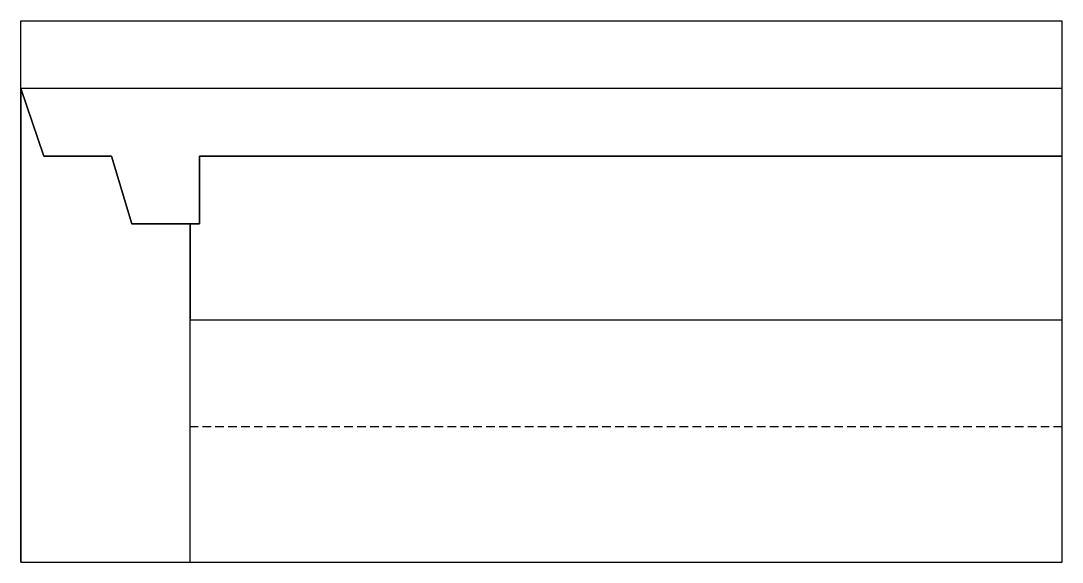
# Model space of a CAD drawing. Extents: x 0 to 769, y -400 to 0.
import ezdxf

# ---------------------------------------------------------------- set-up
doc = ezdxf.new("R2010")
doc.units = 0
doc.linetypes.add('HIDDEN', pattern=[9.525, 6.35, -3.175])
doc.layers.get('0').update_dxf_attribs({"linetype": 'CONTINUOUS'})

msp = doc.modelspace()

# ---------------------------------------------------------------- linework, layer by layer
at = {"linetype": 'CONTINUOUS'}
for p, q in [((0, -400), (0, 0)), ((0, 0), (769.12, 0)), ((769.12, -400), (769.12, 0)), ((769.12, -50), (0, -50)), ((0, -50), (17, -100)), ((769.12, -50), (0, -50)), ((0, -50), (0, -400)), ((17, -100), (0, -50)), ((769.12, -100), (769.12, -50)), ((17, -100), (67, -100)), ((67, -100), (17, -100)), ((67, -100), (82, -150)), ((82, -150), (67, -100)), ((769.12, -100), (132, -100)), ((132, -100), (132, -150)), ((132, -150), (132, -100)), ((132, -100), (769.12, -100)), ((769.12, -221), (769.12, -100)), ((82, -150), (132, -150)), ((125, -150), (82, -150)), ((132, -150), (125, -150)), ((125, -150), (125, -221)), ((125, -400), (125, -150)), ((125, -221), (769.12, -221)), ((0, -400), (125, -400)), ((0, -400), (769.12, -400))]:
    msp.add_line(p, q, dxfattribs=at)
at = {"linetype": 'HIDDEN'}
msp.add_line((769.12, -300), (125, -300), dxfattribs=at)

doc.saveas('drawing.dxf')
